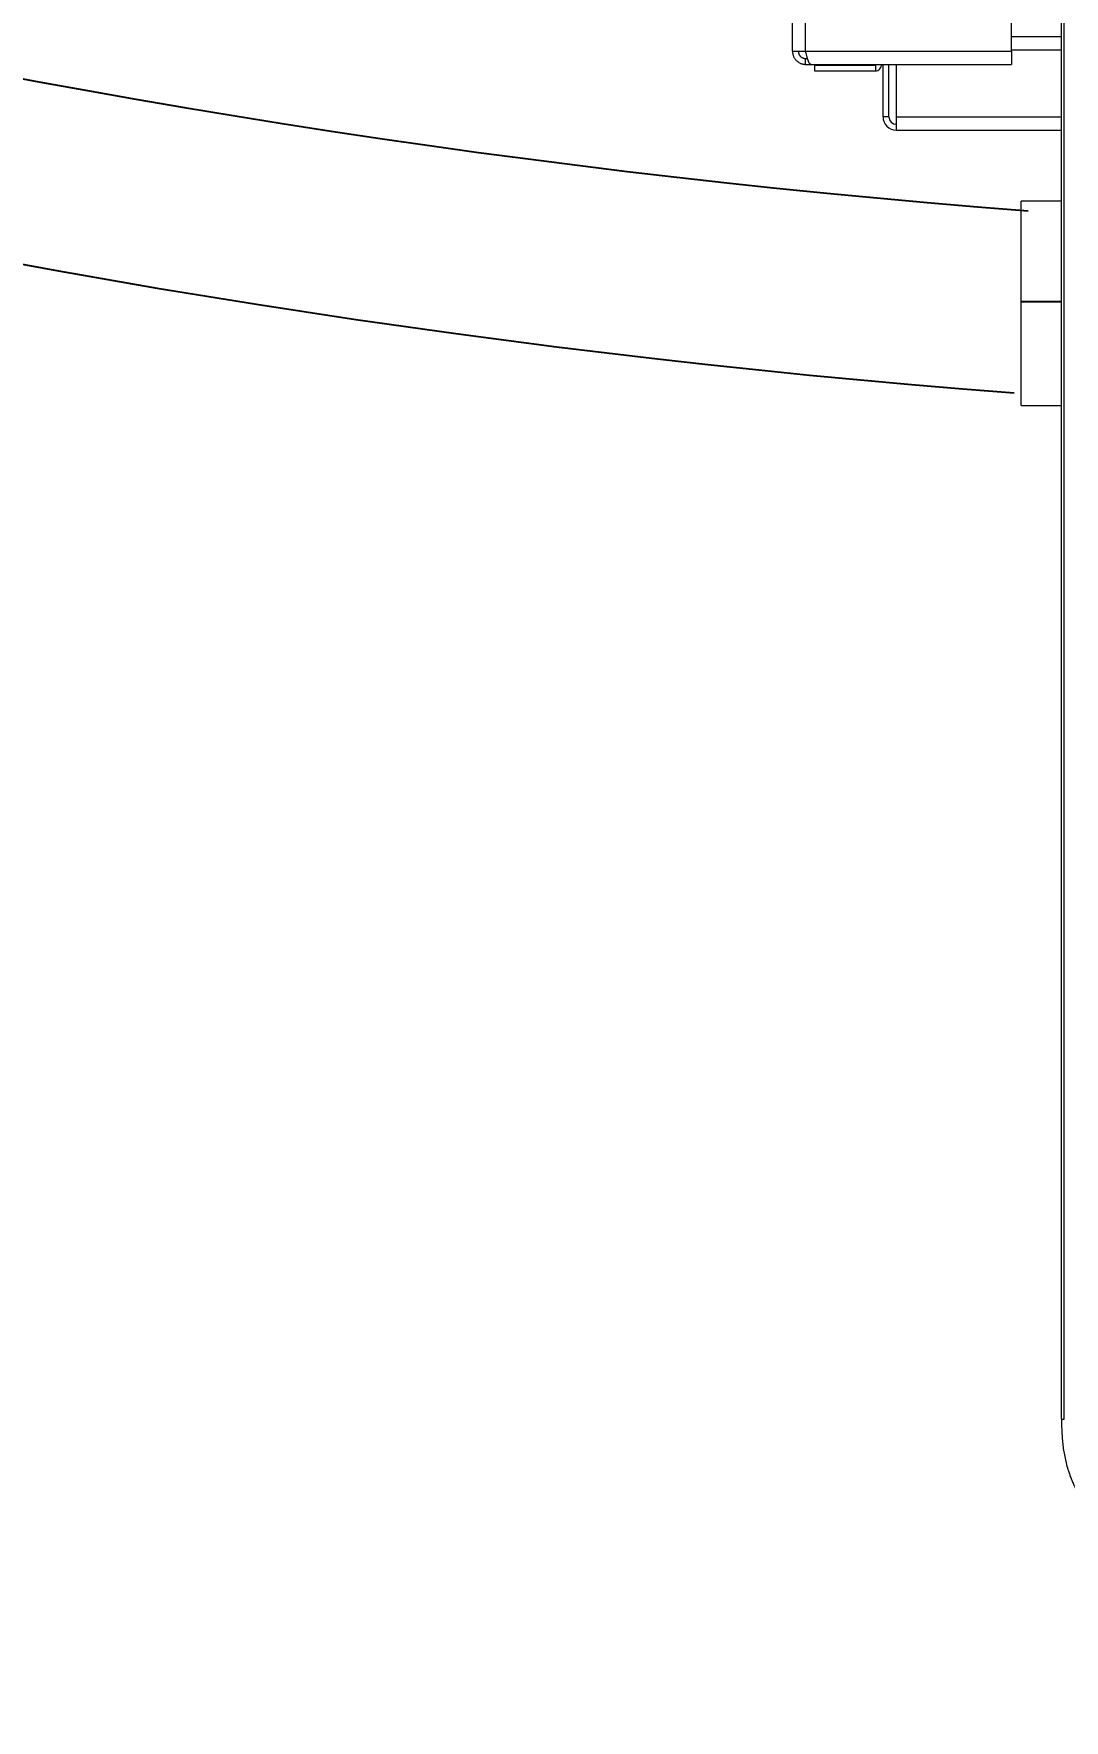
# Model space of a CAD drawing. Header units: metres. Extents: x -101133.8 to -101066.7, y -24899.3 to -24824.7.
# Drawn here: x -101103.2518 to -101103.1107, y -24837.5517 to -24837.3209 of the extents above; entities that cross this region are included whole.
import ezdxf

# ---------------------------------------------------------------- set-up
doc = ezdxf.new("R2010")
doc.units = ezdxf.units.M
doc.header["$LTSCALE"] = 0.2
doc.header["$PDSIZE"] = -5
for name, color, linetype in [('CMT-COTATION DIVERS', 1, 'Continuous'), ('CMT-CVC-MATERIEL', 30, 'Continuous'), ('CMT-VRV1', 5, 'Continuous')]:
    doc.layers.add(name, color=color, linetype=linetype)
doc.styles.get("Standard").update_dxf_attribs({"font": 'arial.ttf'})
doc.dimstyles.get("Standard").update_dxf_attribs({"dimtxt": 0.18, "dimasz": 0.18, "dimexe": 0.18, "dimexo": 0.0625, "dimgap": 0.09, "dimtad": 0, "dimtih": 1, "dimtoh": 1, "dimdec": 4, "dimzin": 0, "dimdsep": 46, "dimtxsty": 'Standard', "dimcen": 0.09, "dimadec": 0, "dimazin": 0, "dimtfac": 1, "dimtdec": 4, "dimtofl": 0, "dimtmove": 0, "dimatfit": 3, "dimfxl": 1, "dimtolj": 1, "dimtzin": 0, "dimarcsym": 0})

# ---------------------------------------------------------------- blocks, each defined once
blk = doc.blocks.new('Cassette 600x600')
at = {"linetype": 'Continuous', "lineweight": 13}
for p, q in [((-20386.73, 604.81), (-20084.73, 604.81)), ((-20386.73, 604.81), (-20386.73, 603.01)), ((-20388.53, 603.01), (-20387.73, 603.01)), ((-20388.53, 603.01), (-20388.53, 602.3)), ((-20387.73, 603.01), (-20387.73, 602.74)), ((-20386.73, 603.01), (-20386.73, 574.81)), ((-20386.73, 603.01), (-20084.73, 603.01)), ((-20389.43, 601.81), (-20389.43, 593.46)), ((-20388.63, 601.81), (-20389.43, 601.81)), ((-20388.63, 601.81), (-20388.63, 593.46)), ((-20388.53, 602.3), (-20388.53, 574.81)), ((-20388.63, 593.46), (-20389.43, 593.46)), ((-20395.73, 591.61), (-20395.73, 592.41)), ((-20395.73, 592.41), (-20388.53, 592.41)), ((-20395.73, 591.61), (-20388.53, 591.61)), ((-20397.53, 590.61), (-20397.53, 568.01)), ((-20395.73, 590.61), (-20397.53, 590.61)), ((-20388.53, 590.61), (-20395.73, 590.61)), ((-20395.73, 590.61), (-20395.73, 568.01)), ((-20386.73, 574.81), (-20388.53, 574.81)), ((-20386.73, 574.81), (-20084.73, 574.81)), ((-20386.54, 574.81), (-20386.54, 568.01)), ((-20384.74, 574.81), (-20384.74, 568.01)), ((-20435.23, 573.51), (-20435.23, 568.01)), ((-20435.23, 573.51), (-20421.02, 573.51)), ((-20421.02, 573.51), (-20421.02, 568.01)), ((-20421.02, 573.51), (-20420.92, 573.51)), ((-20420.92, 573.51), (-20420.92, 568.01)), ((-20420.92, 573.51), (-20407.23, 573.51)), ((-20407.23, 568.01), (-20407.23, 573.51)), ((-20573.93, 568.01), (-20573.93, 567.61)), ((-20573.93, 568.01), (-19987.53, 568.01)), ((-20573.93, 567.61), (-19987.53, 567.61))]:
    blk.add_line(p, q, dxfattribs=at)
for centre, radius, start, end in [((-20388.58, 593.46), 0.85, 180, 273.3723), ((-20388.58, 593.46), 0.05, 180, 0), ((-20395.73, 590.61), 1.8, 90, 180), ((-20395.73, 590.61), 1, 90, 180)]:
    blk.add_arc(centre, radius, start, end, dxfattribs=at)
for points, knots in [([(-20386.73, 604.81), (-20386.78, 604.8), (-20386.83, 604.79), (-20386.89, 604.79), (-20386.94, 604.78), (-20386.99, 604.78), (-20387.04, 604.77), (-20387.09, 604.76), (-20387.14, 604.75), (-20387.19, 604.74), (-20387.24, 604.73), (-20387.29, 604.71), (-20387.34, 604.7), (-20387.39, 604.68), (-20387.44, 604.66), (-20387.49, 604.64), (-20387.54, 604.62), (-20387.58, 604.59), (-20387.63, 604.57), (-20387.67, 604.54), (-20387.72, 604.51), (-20387.76, 604.48), (-20387.8, 604.45), (-20387.84, 604.42), (-20387.88, 604.39), (-20387.92, 604.35), (-20387.96, 604.32), (-20388, 604.28), (-20388.04, 604.24), (-20388.07, 604.21), (-20388.1, 604.17), (-20388.14, 604.13), (-20388.17, 604.08), (-20388.2, 604.04), (-20388.23, 604), (-20388.26, 603.96), (-20388.29, 603.91), (-20388.31, 603.87), (-20388.34, 603.82), (-20388.36, 603.77), (-20388.38, 603.73), (-20388.4, 603.68), (-20388.42, 603.63), (-20388.44, 603.58), (-20388.45, 603.53), (-20388.47, 603.48), (-20388.48, 603.43), (-20388.49, 603.37), (-20388.5, 603.33), (-20388.51, 603.29), (-20388.51, 603.27), (-20388.51, 603.25), (-20388.51, 603.22), (-20388.52, 603.19), (-20388.52, 603.17), (-20388.52, 603.14), (-20388.52, 603.11), (-20388.53, 603.09), (-20388.53, 603.06), (-20388.53, 603.03), (-20388.53, 603.01)], [0, 0, 0, 0, 1, 1, 1, 2, 2, 2, 3, 3, 3, 4, 4, 4, 5, 5, 5, 6, 6, 6, 7, 7, 7, 8, 8, 8, 9, 9, 9, 10, 10, 10, 11, 11, 11, 12, 12, 12, 13, 13, 13, 14, 14, 14, 15, 15, 15, 16, 16, 16, 17, 17, 17, 18, 18, 18, 19, 19, 19, 20, 20, 20, 20]), ([(-20388.53, 602.3), (-20388.52, 602.31), (-20388.52, 602.32), (-20388.51, 602.34), (-20388.51, 602.35), (-20388.5, 602.36), (-20388.49, 602.38), (-20388.48, 602.39), (-20388.48, 602.4), (-20388.46, 602.42), (-20388.45, 602.43), (-20388.44, 602.44), (-20388.42, 602.45), (-20388.41, 602.47), (-20388.39, 602.48), (-20388.36, 602.49), (-20388.34, 602.51), (-20388.32, 602.52), (-20388.29, 602.53), (-20388.27, 602.55), (-20388.24, 602.56), (-20388.21, 602.57), (-20388.18, 602.59), (-20388.15, 602.6), (-20388.11, 602.61), (-20388.08, 602.62), (-20388.04, 602.64), (-20388.01, 602.65), (-20387.97, 602.66), (-20387.93, 602.68), (-20387.89, 602.69), (-20387.85, 602.7), (-20387.81, 602.72), (-20387.77, 602.73), (-20387.72, 602.74), (-20387.68, 602.75), (-20387.64, 602.77), (-20387.59, 602.78), (-20387.54, 602.79), (-20387.5, 602.81), (-20387.45, 602.82), (-20387.4, 602.83), (-20387.35, 602.85), (-20387.3, 602.86), (-20387.26, 602.87), (-20387.2, 602.89), (-20387.15, 602.9), (-20387.09, 602.91), (-20387.05, 602.92), (-20387.02, 602.93), (-20387, 602.94), (-20386.97, 602.94), (-20386.95, 602.95), (-20386.92, 602.96), (-20386.89, 602.96), (-20386.86, 602.97), (-20386.84, 602.98), (-20386.81, 602.98), (-20386.78, 602.99), (-20386.76, 603), (-20386.73, 603.01)], [0, 0, 0, 0, 1, 1, 1, 2, 2, 2, 3, 3, 3, 4, 4, 4, 5, 5, 5, 6, 6, 6, 7, 7, 7, 8, 8, 8, 9, 9, 9, 10, 10, 10, 11, 11, 11, 12, 12, 12, 13, 13, 13, 14, 14, 14, 15, 15, 15, 16, 16, 16, 17, 17, 17, 18, 18, 18, 19, 19, 19, 20, 20, 20, 20]), ([(-20386.73, 604.01), (-20386.76, 604), (-20386.79, 604), (-20386.82, 603.99), (-20386.86, 603.99), (-20386.89, 603.99), (-20386.92, 603.98), (-20386.95, 603.98), (-20386.98, 603.97), (-20387.01, 603.96), (-20387.04, 603.95), (-20387.07, 603.94), (-20387.1, 603.93), (-20387.13, 603.92), (-20387.16, 603.91), (-20387.18, 603.9), (-20387.21, 603.88), (-20387.24, 603.87), (-20387.26, 603.85), (-20387.29, 603.84), (-20387.32, 603.82), (-20387.34, 603.8), (-20387.36, 603.78), (-20387.39, 603.76), (-20387.41, 603.74), (-20387.43, 603.72), (-20387.46, 603.69), (-20387.48, 603.67), (-20387.5, 603.65), (-20387.52, 603.62), (-20387.53, 603.6), (-20387.55, 603.57), (-20387.57, 603.55), (-20387.59, 603.52), (-20387.6, 603.5), (-20387.62, 603.47), (-20387.63, 603.44), (-20387.64, 603.41), (-20387.66, 603.39), (-20387.67, 603.36), (-20387.68, 603.33), (-20387.69, 603.3), (-20387.7, 603.27), (-20387.7, 603.24), (-20387.71, 603.21), (-20387.72, 603.18), (-20387.72, 603.15), (-20387.72, 603.11), (-20387.73, 603.09), (-20387.73, 603.08), (-20387.73, 603.07), (-20387.73, 603.07), (-20387.73, 603.06), (-20387.73, 603.05), (-20387.73, 603.05), (-20387.73, 603.04), (-20387.73, 603.03), (-20387.73, 603.03), (-20387.73, 603.02), (-20387.73, 603.01), (-20387.73, 603.01)], [0, 0, 0, 0, 1, 1, 1, 2, 2, 2, 3, 3, 3, 4, 4, 4, 5, 5, 5, 6, 6, 6, 7, 7, 7, 8, 8, 8, 9, 9, 9, 10, 10, 10, 11, 11, 11, 12, 12, 12, 13, 13, 13, 14, 14, 14, 15, 15, 15, 16, 16, 16, 17, 17, 17, 18, 18, 18, 19, 19, 19, 20, 20, 20, 20]), ([(-20573.93, 568.01), (-20574.23, 568), (-20574.53, 567.99), (-20574.82, 567.98), (-20575.12, 567.97), (-20575.42, 567.95), (-20575.72, 567.94), (-20576.01, 567.92), (-20576.31, 567.9), (-20576.61, 567.88), (-20576.9, 567.86), (-20577.2, 567.83), (-20577.5, 567.79), (-20577.79, 567.76), (-20578.09, 567.72), (-20578.38, 567.67), (-20578.67, 567.62), (-20578.97, 567.56), (-20579.26, 567.5), (-20579.54, 567.44), (-20579.82, 567.38), (-20580.13, 567.3), (-20580.43, 567.22), (-20580.75, 567.12), (-20580.98, 567.05), (-20581.2, 566.98), (-20581.35, 566.93), (-20581.51, 566.87), (-20581.68, 566.82), (-20581.86, 566.75), (-20582.04, 566.68), (-20582.21, 566.61), (-20582.38, 566.54), (-20582.55, 566.47), (-20582.72, 566.39), (-20582.9, 566.32), (-20583.06, 566.23), (-20583.23, 566.15), (-20583.4, 566.07), (-20583.56, 565.98), (-20583.73, 565.9), (-20583.89, 565.81), (-20584.05, 565.71), (-20584.21, 565.62), (-20584.37, 565.52), (-20584.53, 565.42), (-20584.68, 565.32), (-20584.84, 565.21), (-20584.99, 565.11), (-20585.14, 565), (-20585.29, 564.88), (-20585.44, 564.77), (-20585.59, 564.65), (-20585.73, 564.53), (-20585.88, 564.41), (-20586.02, 564.29), (-20586.16, 564.16), (-20586.29, 564.03), (-20586.43, 563.9), (-20586.56, 563.77), (-20586.69, 563.63), (-20586.82, 563.5), (-20586.95, 563.36), (-20587.07, 563.22), (-20587.2, 563.08), (-20587.32, 562.94), (-20587.44, 562.79), (-20587.55, 562.64), (-20587.67, 562.48), (-20587.78, 562.34), (-20587.88, 562.2), (-20587.97, 562.07), (-20588.1, 561.87), (-20588.25, 561.64), (-20588.45, 561.32), (-20588.62, 561.01), (-20588.79, 560.7), (-20588.93, 560.4), (-20589.07, 560.1), (-20589.21, 559.8), (-20589.34, 559.48), (-20589.46, 559.16), (-20589.58, 558.84), (-20589.7, 558.5), (-20589.79, 558.2), (-20589.89, 557.9), (-20589.96, 557.63), (-20590.04, 557.35), (-20590.11, 557.07), (-20590.18, 556.78), (-20590.24, 556.49), (-20590.3, 556.2), (-20590.35, 555.91), (-20590.4, 555.62), (-20590.45, 555.33), (-20590.49, 555.03), (-20590.52, 554.74), (-20590.56, 554.45), (-20590.58, 554.16), (-20590.61, 553.86), (-20590.63, 553.57), (-20590.65, 553.27), (-20590.66, 552.98), (-20590.68, 552.68), (-20590.69, 552.39), (-20590.7, 552.09), (-20590.71, 551.8), (-20590.72, 551.5), (-20590.73, 551.21)], [0, 0, 0, 0, 1, 1, 1, 2, 2, 2, 3, 3, 3, 4, 4, 4, 5, 5, 5, 6, 6, 6, 7, 7, 7, 8, 8, 8, 9, 9, 9, 10, 10, 10, 11, 11, 11, 12, 12, 12, 13, 13, 13, 14, 14, 14, 15, 15, 15, 16, 16, 16, 17, 17, 17, 18, 18, 18, 19, 19, 19, 20, 20, 20, 21, 21, 21, 22, 22, 22, 23, 23, 23, 24, 24, 24, 25, 25, 25, 26, 26, 26, 27, 27, 27, 28, 28, 28, 29, 29, 29, 30, 30, 30, 31, 31, 31, 32, 32, 32, 33, 33, 33, 34, 34, 34, 35, 35, 35, 36, 36, 36, 36])]:
    blk.add_open_spline(points, degree=3, knots=knots, dxfattribs=at)
blk = doc.blocks.new('COT-45')
at = {"color": 0}
for p, q in [((0, -1), (0, 1)), ((-1, 0), (1, 0))]:
    blk.add_line(p, q, dxfattribs=at)
at = {"color": 0, "const_width": 0.4}
blk.add_lwpolyline([(-0.4419, -0.4419), (0.4419, 0.4419)], dxfattribs=at)
blk = doc.blocks.new('*D83')
at = {"layer": 'CMT-COTATION DIVERS', "color": 0, "lineweight": -2}
for p, q in [((-101108.8404, -24836.86729), (-101108.8404, -24836.59379)), ((-101102.46986, -24837.82446), (-101102.46986, -24836.59379)), ((-101108.8154, -24836.64379), (-101102.49486, -24836.64379))]:
    blk.add_line(p, q, dxfattribs=at)
at = {"layer": 'Defpoints', "color": 0, "lineweight": 15}
for p in [(-101102.46986, -24836.64379), (-101108.8404, -24836.89729), (-101102.46986, -24837.85446)]:
    blk.add_point(p, dxfattribs=at)
at = {"layer": 'CMT-COTATION DIVERS', "color": 0, "lineweight": -2, "xscale": 0.025, "yscale": 0.025, "zscale": 0.025, "rotation": 180}
blk.add_blockref('COT-45', (-101108.8404, -24836.64379), dxfattribs=at)
at = {"layer": 'CMT-COTATION DIVERS', "color": 0, "lineweight": -2, "xscale": 0.025, "yscale": 0.025, "zscale": 0.025}
blk.add_blockref('COT-45', (-101102.46986, -24836.64379), dxfattribs=at)
at = {"layer": 'CMT-COTATION DIVERS', "color": 0, "lineweight": 15, "insert": (-101105.65513, -24836.56797), "char_height": 0.075, "attachment_point": 5}
blk.add_mtext('\\A1;637', dxfattribs=at)

msp = doc.modelspace()

# ---------------------------------------------------------------- linework, layer by layer
at = {"layer": 'CMT-VRV1', "linetype": 'Continuous'}
for points in [[(-101105.31812, -24834.26859), (-101105.41705, -24835.12278), (-101104.95291, -24835.75148), (-101104.58029, -24836.50443), (-101103.91525, -24837.07719), (-101103.41097, -24837.32261), (-101103.11568, -24837.34513)], [(-101105.38194, -24834.41859), (-101105.44205, -24835.131), (-101104.97433, -24835.76455), (-101104.60045, -24836.52007), (-101103.92911, -24837.09825), (-101103.41762, -24837.34717), (-101103.11758, -24837.37005)]]:
    msp.add_open_spline(points, degree=3, dxfattribs=at)

# ---------------------------------------------------------------- block references
at = {"layer": 'CMT-CVC-MATERIEL', "xscale": 0.001, "yscale": 0.001, "zscale": 0.001, "rotation": 90}
msp.add_blockref('Cassette 600x600', (-101102.54312, -24816.93657), dxfattribs=at)

# ---------------------------------------------------------------- dimensions: what is measured, and where the dimension line sits
at = {"layer": 'CMT-COTATION DIVERS', "lineweight": 15}
dim = msp.add_linear_dim(base=(-101102.46986, -24836.64379), p1=(-101108.8404, -24836.89729), p2=(-101102.46986, -24837.85446), dimstyle='Standard', override={"dimscale": 0.05, "dimtxt": 1.5, "dimasz": 0.5, "dimexe": 1, "dimexo": 0.6, "dimgap": 0.75, "dimtad": 1, "dimtih": 0, "dimtoh": 0, "dimdec": 0, "dimlfac": 100, "dimblk": 'COT-45', "dimcen": 0, "dimadec": 2, "dimazin": 2, "dimtdec": 2, "dimtix": 1, "dimtmove": 1, "dimfrac": 1}, dxfattribs=at)
dim.commit()
dim.dimension.update_dxf_attribs({"geometry": '*D83', "text_midpoint": (-101105.65513, -24836.56797)})

doc.saveas('drawing.dxf')
